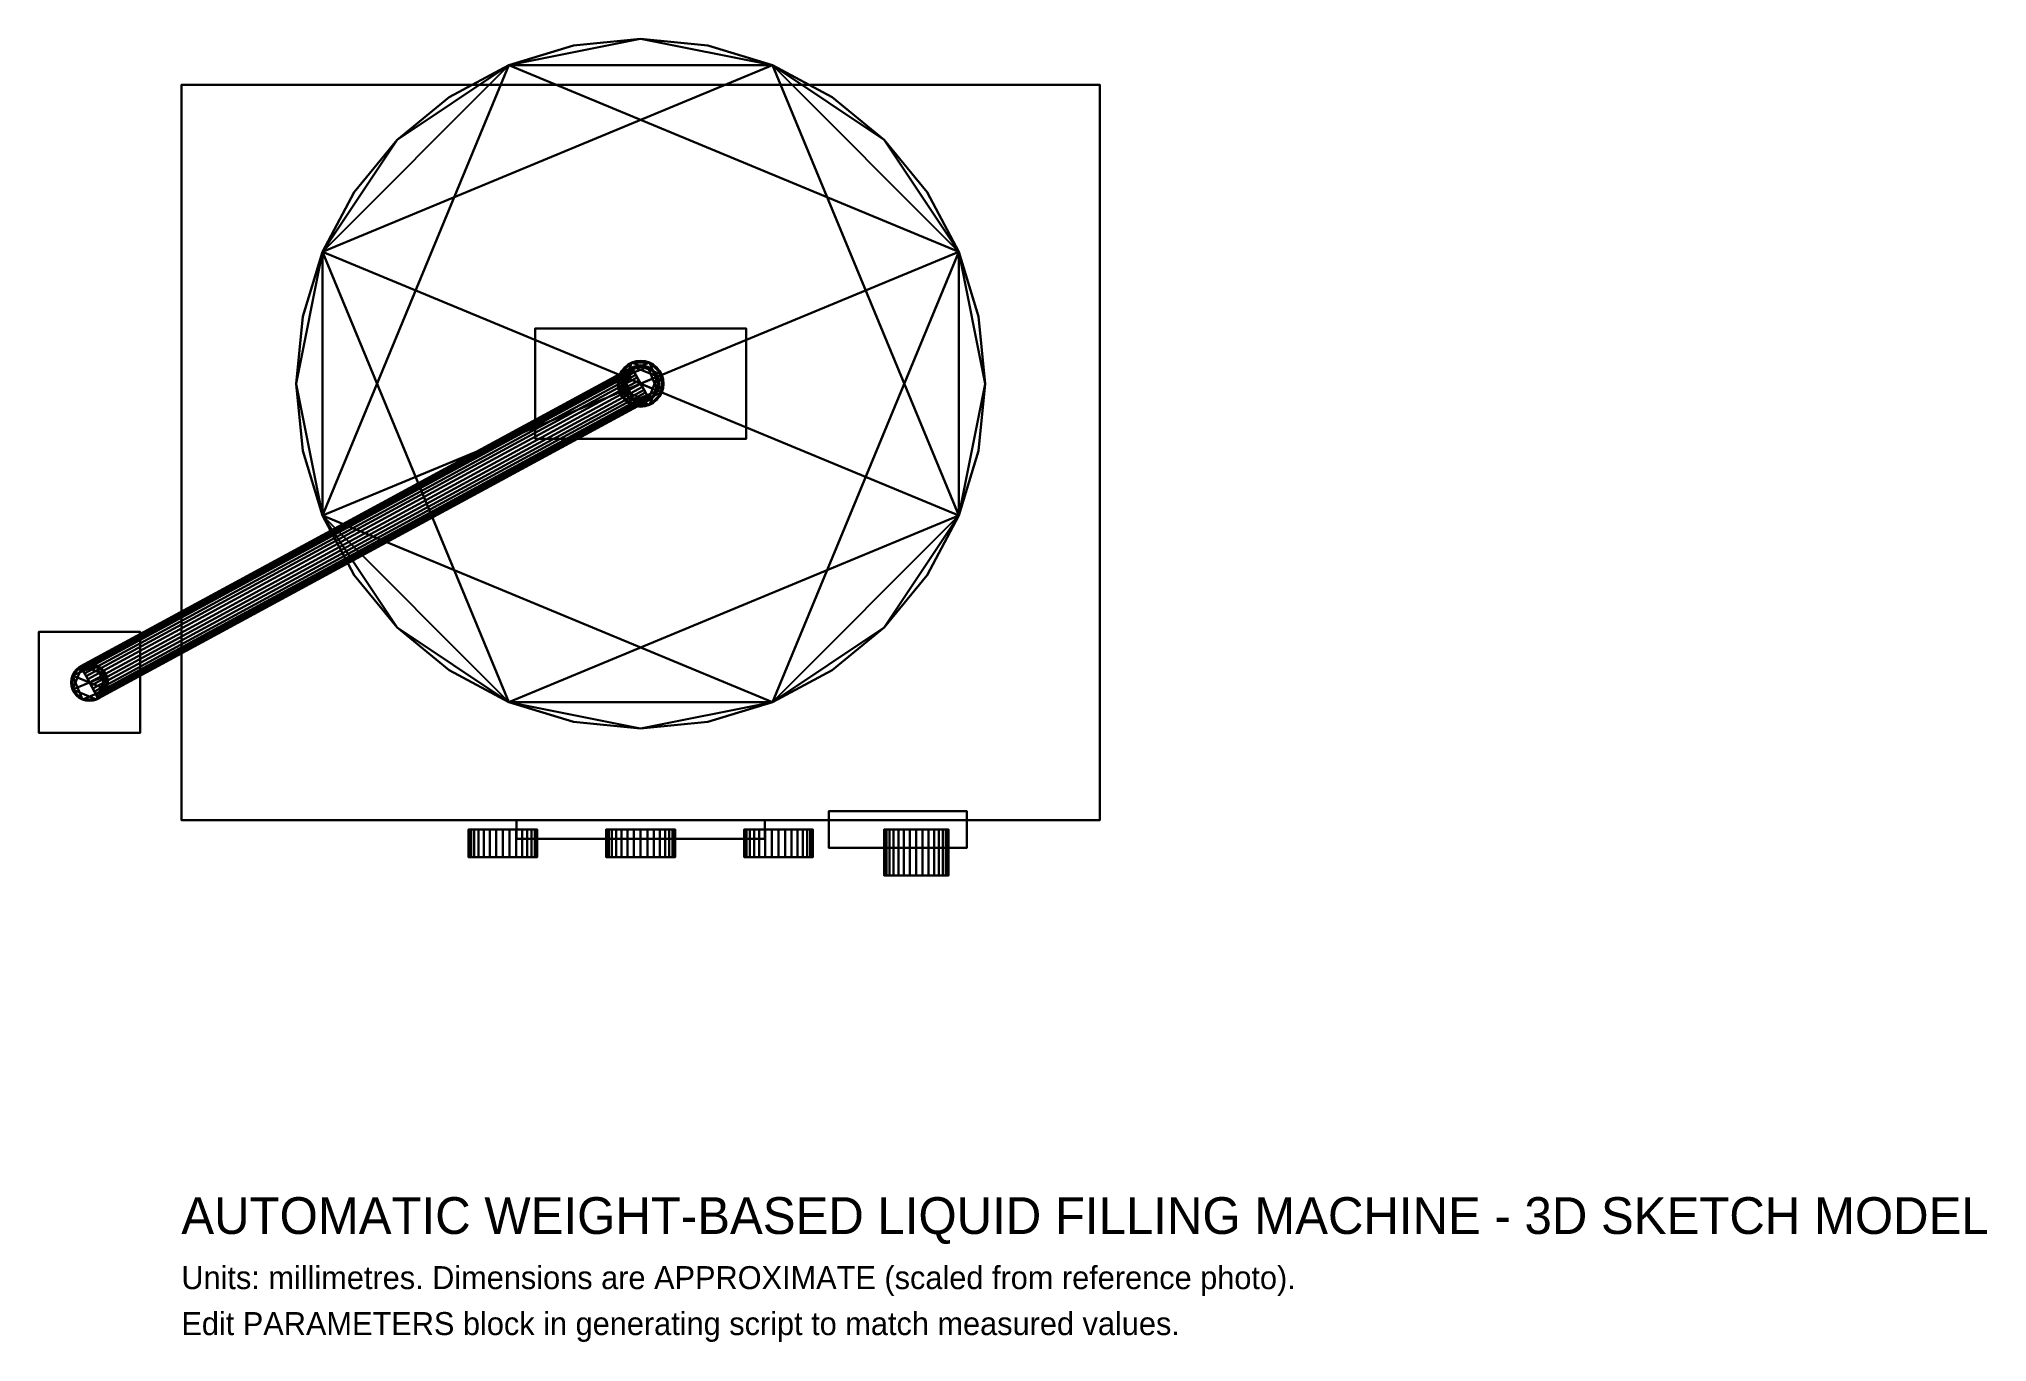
# Model space of a CAD drawing. Header units: millimetres. Extents: x -131 to 293, y -194 to 90.
import ezdxf

# ---------------------------------------------------------------- set-up
doc = ezdxf.new("R2010")
doc.units = ezdxf.units.MM
for name, color, linetype in [('ANNOTATION', 1, 'Continuous'), ('BASE_ENCLOSURE', 7, 'Continuous'), ('CONTROL_PANEL', 3, 'Continuous'), ('NOZZLE_ASSEMBLY', 6, 'Continuous'), ('SUPPORT_STAND', 5, 'Continuous'), ('WEIGHING_STAGE', 2, 'Continuous')]:
    doc.layers.add(name, color=color, linetype=linetype)

msp = doc.modelspace()

# ---------------------------------------------------------------- texts
at = {"layer": 'ANNOTATION'}
for s, height, p in [('AUTOMATIC WEIGHT-BASED LIQUID FILLING MACHINE - 3D SKETCH MODEL', 8, (-100, -170)), ('Units: millimetres. Dimensions are APPROXIMATE (scaled from reference photo).', 5, (-100, -182)), ('Edit PARAMETERS block in generating script to match measured values.', 5, (-100, -192))]:
    msp.add_text(s, height=height, dxfattribs=at).set_placement(p)

# ---------------------------------------------------------------- meshes
at = {"layer": 'BASE_ENCLOSURE'}
mesh = msp.add_polyface(dxfattribs=at)
corners = [(-100, -80), (-100, 80), (100, 80), (100, -80), (100, 80, 150), (100, -80, 150), (-100, 80, 150), (-100, -80, 150)]
mesh.append_faces([[corners[k] for k in face] for face in [(0, 1, 2, 3), (3, 2, 4, 5), (1, 6, 4, 2), (0, 7, 6, 1), (0, 3, 5, 7), (7, 5, 4, 6)]])
at = {"layer": 'CONTROL_PANEL'}
mesh = msp.add_polyface(dxfattribs=at)
corners = [(-27, -84, 82), (-27, -80, 82), (27, -80, 82), (27, -84, 82), (27, -80, 104), (27, -84, 104), (-27, -80, 104), (-27, -84, 104)]
mesh.append_faces([[corners[k] for k in face] for face in [(0, 1, 2, 3), (3, 2, 4, 5), (1, 6, 4, 2), (0, 7, 6, 1), (0, 3, 5, 7), (7, 5, 4, 6)]])
mesh = msp.add_polyface(dxfattribs=at)
corners = [(41, -86, 11), (41, -78, 11), (71, -78, 11), (71, -86, 11), (71, -78, 25), (71, -86, 25), (41, -78, 25), (41, -86, 25)]
mesh.append_faces([[corners[k] for k in face] for face in [(0, 1, 2, 3), (3, 2, 4, 5), (1, 6, 4, 2), (0, 7, 6, 1), (0, 3, 5, 7), (7, 5, 4, 6)]])
mesh = msp.add_polyface(dxfattribs=at)
corners = [(-23.07, -88, 57.13), (-22.64, -88, 58.54), (-22.5, -88, 60), (-22.64, -88, 61.46), (-23.07, -88, 62.87), (-23.76, -88, 64.17), (-24.7, -88, 65.3), (-25.83, -88, 66.24), (-27.13, -88, 66.93), (-28.54, -88, 67.36), (-30, -88, 67.5), (-31.46, -88, 67.36), (-32.87, -88, 66.93), (-34.17, -88, 66.24), (-35.3, -88, 65.3), (-36.24, -88, 64.17), (-36.93, -88, 62.87), (-37.36, -88, 61.46), (-37.5, -88, 60), (-37.36, -88, 58.54), (-36.93, -88, 57.13), (-36.24, -88, 55.83), (-35.3, -88, 54.7), (-34.17, -88, 53.76), (-32.87, -88, 53.07), (-31.46, -88, 52.64), (-30, -88, 52.5), (-28.54, -88, 52.64), (-27.13, -88, 53.07), (-25.83, -88, 53.76), (-24.7, -88, 54.7), (-23.76, -88, 55.83), (-22.64, -82, 58.54), (-22.5, -82, 60), (-23.07, -82, 57.13), (-23.76, -82, 55.83), (-24.7, -82, 54.7), (-25.83, -82, 53.76), (-27.13, -82, 53.07), (-28.54, -82, 52.64), (-30, -82, 52.5), (-31.46, -82, 52.64), (-32.87, -82, 53.07), (-34.17, -82, 53.76), (-35.3, -82, 54.7), (-36.24, -82, 55.83), (-36.93, -82, 57.13), (-37.36, -82, 58.54), (-37.5, -82, 60), (-37.36, -82, 61.46), (-36.93, -82, 62.87), (-36.24, -82, 64.17), (-35.3, -82, 65.3), (-34.17, -82, 66.24), (-32.87, -82, 66.93), (-31.46, -82, 67.36), (-30, -82, 67.5), (-28.54, -82, 67.36), (-27.13, -82, 66.93), (-25.83, -82, 66.24), (-24.7, -82, 65.3), (-23.76, -82, 64.17), (-23.07, -82, 62.87), (-22.64, -82, 61.46)]
mesh.append_faces([[corners[k] for k in face] for face in [(0, 1, 2), (2, 3, 4), (4, 5, 6), (6, 7, 8), (8, 9, 10), (10, 11, 12), (12, 13, 14), (14, 15, 16), (16, 17, 18), (18, 19, 20), (20, 21, 22), (22, 23, 24), (24, 25, 26), (26, 27, 28), (28, 29, 30), (30, 31, 0), (0, 2, 4), (4, 6, 8), (8, 10, 12), (12, 14, 16), (16, 18, 20), (20, 22, 24), (24, 26, 28), (28, 30, 0), (0, 4, 8), (8, 12, 16), (16, 20, 24), (24, 28, 0), (0, 8, 16), (16, 24, 0), (2, 1, 32, 33), (1, 0, 34, 32), (0, 31, 35, 34), (31, 30, 36, 35), (30, 29, 37, 36), (29, 28, 38, 37), (28, 27, 39, 38), (27, 26, 40, 39), (26, 25, 41, 40), (25, 24, 42, 41), (24, 23, 43, 42), (23, 22, 44, 43), (22, 21, 45, 44), (21, 20, 46, 45), (20, 19, 47, 46), (19, 18, 48, 47), (18, 17, 49, 48), (17, 16, 50, 49), (16, 15, 51, 50), (15, 14, 52, 51), (14, 13, 53, 52), (13, 12, 54, 53), (12, 11, 55, 54), (11, 10, 56, 55), (10, 9, 57, 56), (9, 8, 58, 57), (8, 7, 59, 58), (7, 6, 60, 59), (6, 5, 61, 60), (5, 4, 62, 61), (4, 3, 63, 62), (3, 2, 33, 63), (62, 63, 33), (33, 32, 34), (34, 35, 36), (36, 37, 38), (38, 39, 40), (40, 41, 42), (42, 43, 44), (44, 45, 46), (46, 47, 48), (48, 49, 50), (50, 51, 52), (52, 53, 54), (54, 55, 56), (56, 57, 58), (58, 59, 60), (60, 61, 62), (62, 33, 34), (34, 36, 38), (38, 40, 42), (42, 44, 46), (46, 48, 50), (50, 52, 54), (54, 56, 58), (58, 60, 62), (62, 34, 38), (38, 42, 46), (46, 50, 54), (54, 58, 62), (62, 38, 46), (46, 54, 62)]])
mesh = msp.add_polyface(dxfattribs=at)
corners = [(6.93, -88, 57.13), (7.36, -88, 58.54), (7.5, -88, 60), (7.36, -88, 61.46), (6.93, -88, 62.87), (6.24, -88, 64.17), (5.3, -88, 65.3), (4.17, -88, 66.24), (2.87, -88, 66.93), (1.46, -88, 67.36), (0, -88, 67.5), (-1.46, -88, 67.36), (-2.87, -88, 66.93), (-4.17, -88, 66.24), (-5.3, -88, 65.3), (-6.24, -88, 64.17), (-6.93, -88, 62.87), (-7.36, -88, 61.46), (-7.5, -88, 60), (-7.36, -88, 58.54), (-6.93, -88, 57.13), (-6.24, -88, 55.83), (-5.3, -88, 54.7), (-4.17, -88, 53.76), (-2.87, -88, 53.07), (-1.46, -88, 52.64), (0, -88, 52.5), (1.46, -88, 52.64), (2.87, -88, 53.07), (4.17, -88, 53.76), (5.3, -88, 54.7), (6.24, -88, 55.83), (7.36, -82, 58.54), (7.5, -82, 60), (6.93, -82, 57.13), (6.24, -82, 55.83), (5.3, -82, 54.7), (4.17, -82, 53.76), (2.87, -82, 53.07), (1.46, -82, 52.64), (0, -82, 52.5), (-1.46, -82, 52.64), (-2.87, -82, 53.07), (-4.17, -82, 53.76), (-5.3, -82, 54.7), (-6.24, -82, 55.83), (-6.93, -82, 57.13), (-7.36, -82, 58.54), (-7.5, -82, 60), (-7.36, -82, 61.46), (-6.93, -82, 62.87), (-6.24, -82, 64.17), (-5.3, -82, 65.3), (-4.17, -82, 66.24), (-2.87, -82, 66.93), (-1.46, -82, 67.36), (0, -82, 67.5), (1.46, -82, 67.36), (2.87, -82, 66.93), (4.17, -82, 66.24), (5.3, -82, 65.3), (6.24, -82, 64.17), (6.93, -82, 62.87), (7.36, -82, 61.46)]
mesh.append_faces([[corners[k] for k in face] for face in [(0, 1, 2), (2, 3, 4), (4, 5, 6), (6, 7, 8), (8, 9, 10), (10, 11, 12), (12, 13, 14), (14, 15, 16), (16, 17, 18), (18, 19, 20), (20, 21, 22), (22, 23, 24), (24, 25, 26), (26, 27, 28), (28, 29, 30), (30, 31, 0), (0, 2, 4), (4, 6, 8), (8, 10, 12), (12, 14, 16), (16, 18, 20), (20, 22, 24), (24, 26, 28), (28, 30, 0), (0, 4, 8), (8, 12, 16), (16, 20, 24), (24, 28, 0), (0, 8, 16), (16, 24, 0), (2, 1, 32, 33), (1, 0, 34, 32), (0, 31, 35, 34), (31, 30, 36, 35), (30, 29, 37, 36), (29, 28, 38, 37), (28, 27, 39, 38), (27, 26, 40, 39), (26, 25, 41, 40), (25, 24, 42, 41), (24, 23, 43, 42), (23, 22, 44, 43), (22, 21, 45, 44), (21, 20, 46, 45), (20, 19, 47, 46), (19, 18, 48, 47), (18, 17, 49, 48), (17, 16, 50, 49), (16, 15, 51, 50), (15, 14, 52, 51), (14, 13, 53, 52), (13, 12, 54, 53), (12, 11, 55, 54), (11, 10, 56, 55), (10, 9, 57, 56), (9, 8, 58, 57), (8, 7, 59, 58), (7, 6, 60, 59), (6, 5, 61, 60), (5, 4, 62, 61), (4, 3, 63, 62), (3, 2, 33, 63), (62, 63, 33), (33, 32, 34), (34, 35, 36), (36, 37, 38), (38, 39, 40), (40, 41, 42), (42, 43, 44), (44, 45, 46), (46, 47, 48), (48, 49, 50), (50, 51, 52), (52, 53, 54), (54, 55, 56), (56, 57, 58), (58, 59, 60), (60, 61, 62), (62, 33, 34), (34, 36, 38), (38, 40, 42), (42, 44, 46), (46, 48, 50), (50, 52, 54), (54, 56, 58), (58, 60, 62), (62, 34, 38), (38, 42, 46), (46, 50, 54), (54, 58, 62), (62, 38, 46), (46, 54, 62)]])
mesh = msp.add_polyface(dxfattribs=at)
corners = [(36.93, -88, 57.13), (37.36, -88, 58.54), (37.5, -88, 60), (37.36, -88, 61.46), (36.93, -88, 62.87), (36.24, -88, 64.17), (35.3, -88, 65.3), (34.17, -88, 66.24), (32.87, -88, 66.93), (31.46, -88, 67.36), (30, -88, 67.5), (28.54, -88, 67.36), (27.13, -88, 66.93), (25.83, -88, 66.24), (24.7, -88, 65.3), (23.76, -88, 64.17), (23.07, -88, 62.87), (22.64, -88, 61.46), (22.5, -88, 60), (22.64, -88, 58.54), (23.07, -88, 57.13), (23.76, -88, 55.83), (24.7, -88, 54.7), (25.83, -88, 53.76), (27.13, -88, 53.07), (28.54, -88, 52.64), (30, -88, 52.5), (31.46, -88, 52.64), (32.87, -88, 53.07), (34.17, -88, 53.76), (35.3, -88, 54.7), (36.24, -88, 55.83), (37.36, -82, 58.54), (37.5, -82, 60), (36.93, -82, 57.13), (36.24, -82, 55.83), (35.3, -82, 54.7), (34.17, -82, 53.76), (32.87, -82, 53.07), (31.46, -82, 52.64), (30, -82, 52.5), (28.54, -82, 52.64), (27.13, -82, 53.07), (25.83, -82, 53.76), (24.7, -82, 54.7), (23.76, -82, 55.83), (23.07, -82, 57.13), (22.64, -82, 58.54), (22.5, -82, 60), (22.64, -82, 61.46), (23.07, -82, 62.87), (23.76, -82, 64.17), (24.7, -82, 65.3), (25.83, -82, 66.24), (27.13, -82, 66.93), (28.54, -82, 67.36), (30, -82, 67.5), (31.46, -82, 67.36), (32.87, -82, 66.93), (34.17, -82, 66.24), (35.3, -82, 65.3), (36.24, -82, 64.17), (36.93, -82, 62.87), (37.36, -82, 61.46)]
mesh.append_faces([[corners[k] for k in face] for face in [(0, 1, 2), (2, 3, 4), (4, 5, 6), (6, 7, 8), (8, 9, 10), (10, 11, 12), (12, 13, 14), (14, 15, 16), (16, 17, 18), (18, 19, 20), (20, 21, 22), (22, 23, 24), (24, 25, 26), (26, 27, 28), (28, 29, 30), (30, 31, 0), (0, 2, 4), (4, 6, 8), (8, 10, 12), (12, 14, 16), (16, 18, 20), (20, 22, 24), (24, 26, 28), (28, 30, 0), (0, 4, 8), (8, 12, 16), (16, 20, 24), (24, 28, 0), (0, 8, 16), (16, 24, 0), (2, 1, 32, 33), (1, 0, 34, 32), (0, 31, 35, 34), (31, 30, 36, 35), (30, 29, 37, 36), (29, 28, 38, 37), (28, 27, 39, 38), (27, 26, 40, 39), (26, 25, 41, 40), (25, 24, 42, 41), (24, 23, 43, 42), (23, 22, 44, 43), (22, 21, 45, 44), (21, 20, 46, 45), (20, 19, 47, 46), (19, 18, 48, 47), (18, 17, 49, 48), (17, 16, 50, 49), (16, 15, 51, 50), (15, 14, 52, 51), (14, 13, 53, 52), (13, 12, 54, 53), (12, 11, 55, 54), (11, 10, 56, 55), (10, 9, 57, 56), (9, 8, 58, 57), (8, 7, 59, 58), (7, 6, 60, 59), (6, 5, 61, 60), (5, 4, 62, 61), (4, 3, 63, 62), (3, 2, 33, 63), (62, 63, 33), (33, 32, 34), (34, 35, 36), (36, 37, 38), (38, 39, 40), (40, 41, 42), (42, 43, 44), (44, 45, 46), (46, 47, 48), (48, 49, 50), (50, 51, 52), (52, 53, 54), (54, 55, 56), (56, 57, 58), (58, 59, 60), (60, 61, 62), (62, 33, 34), (34, 36, 38), (38, 40, 42), (42, 44, 46), (46, 48, 50), (50, 52, 54), (54, 56, 58), (58, 60, 62), (62, 34, 38), (38, 42, 46), (46, 50, 54), (54, 58, 62), (62, 38, 46), (46, 54, 62)]])
mesh = msp.add_polyface(dxfattribs=at)
corners = [(66.47, -92, 57.32), (66.87, -92, 58.63), (67, -92, 60), (66.87, -92, 61.37), (66.47, -92, 62.68), (65.82, -92, 63.89), (64.95, -92, 64.95), (63.89, -92, 65.82), (62.68, -92, 66.47), (61.37, -92, 66.87), (60, -92, 67), (58.63, -92, 66.87), (57.32, -92, 66.47), (56.11, -92, 65.82), (55.05, -92, 64.95), (54.18, -92, 63.89), (53.53, -92, 62.68), (53.13, -92, 61.37), (53, -92, 60), (53.13, -92, 58.63), (53.53, -92, 57.32), (54.18, -92, 56.11), (55.05, -92, 55.05), (56.11, -92, 54.18), (57.32, -92, 53.53), (58.63, -92, 53.13), (60, -92, 53), (61.37, -92, 53.13), (62.68, -92, 53.53), (63.89, -92, 54.18), (64.95, -92, 55.05), (65.82, -92, 56.11), (66.87, -82, 58.63), (67, -82, 60), (66.47, -82, 57.32), (65.82, -82, 56.11), (64.95, -82, 55.05), (63.89, -82, 54.18), (62.68, -82, 53.53), (61.37, -82, 53.13), (60, -82, 53), (58.63, -82, 53.13), (57.32, -82, 53.53), (56.11, -82, 54.18), (55.05, -82, 55.05), (54.18, -82, 56.11), (53.53, -82, 57.32), (53.13, -82, 58.63), (53, -82, 60), (53.13, -82, 61.37), (53.53, -82, 62.68), (54.18, -82, 63.89), (55.05, -82, 64.95), (56.11, -82, 65.82), (57.32, -82, 66.47), (58.63, -82, 66.87), (60, -82, 67), (61.37, -82, 66.87), (62.68, -82, 66.47), (63.89, -82, 65.82), (64.95, -82, 64.95), (65.82, -82, 63.89), (66.47, -82, 62.68), (66.87, -82, 61.37)]
mesh.append_faces([[corners[k] for k in face] for face in [(0, 1, 2), (2, 3, 4), (4, 5, 6), (6, 7, 8), (8, 9, 10), (10, 11, 12), (12, 13, 14), (14, 15, 16), (16, 17, 18), (18, 19, 20), (20, 21, 22), (22, 23, 24), (24, 25, 26), (26, 27, 28), (28, 29, 30), (30, 31, 0), (0, 2, 4), (4, 6, 8), (8, 10, 12), (12, 14, 16), (16, 18, 20), (20, 22, 24), (24, 26, 28), (28, 30, 0), (0, 4, 8), (8, 12, 16), (16, 20, 24), (24, 28, 0), (0, 8, 16), (16, 24, 0), (2, 1, 32, 33), (1, 0, 34, 32), (0, 31, 35, 34), (31, 30, 36, 35), (30, 29, 37, 36), (29, 28, 38, 37), (28, 27, 39, 38), (27, 26, 40, 39), (26, 25, 41, 40), (25, 24, 42, 41), (24, 23, 43, 42), (23, 22, 44, 43), (22, 21, 45, 44), (21, 20, 46, 45), (20, 19, 47, 46), (19, 18, 48, 47), (18, 17, 49, 48), (17, 16, 50, 49), (16, 15, 51, 50), (15, 14, 52, 51), (14, 13, 53, 52), (13, 12, 54, 53), (12, 11, 55, 54), (11, 10, 56, 55), (10, 9, 57, 56), (9, 8, 58, 57), (8, 7, 59, 58), (7, 6, 60, 59), (6, 5, 61, 60), (5, 4, 62, 61), (4, 3, 63, 62), (3, 2, 33, 63), (62, 63, 33), (33, 32, 34), (34, 35, 36), (36, 37, 38), (38, 39, 40), (40, 41, 42), (42, 43, 44), (44, 45, 46), (46, 47, 48), (48, 49, 50), (50, 51, 52), (52, 53, 54), (54, 55, 56), (56, 57, 58), (58, 59, 60), (60, 61, 62), (62, 33, 34), (34, 36, 38), (38, 40, 42), (42, 44, 46), (46, 48, 50), (50, 52, 54), (54, 56, 58), (58, 60, 62), (62, 34, 38), (38, 42, 46), (46, 50, 54), (54, 58, 62), (62, 38, 46), (46, 54, 62)]])
at = {"layer": 'NOZZLE_ASSEMBLY'}
mesh = msp.add_polyface(dxfattribs=at)
corners = [(-23, 3, 275.6), (-23, 27, 275.6), (23, 27, 275.6), (23, 3, 275.6), (23, 27, 291.6), (23, 3, 291.6), (-23, 27, 291.6), (-23, 3, 291.6)]
mesh.append_faces([[corners[k] for k in face] for face in [(0, 1, 2, 3), (3, 2, 4, 5), (1, 6, 4, 2), (0, 7, 6, 1), (0, 3, 5, 7), (7, 5, 4, 6)]])
mesh = msp.add_polyface(dxfattribs=at)
corners = [(4.62, 16.91, 250.6), (4.9, 15.98, 250.6), (5, 15, 250.6), (4.9, 14.02, 250.6), (4.62, 13.09, 250.6), (4.16, 12.22, 250.6), (3.54, 11.46, 250.6), (2.78, 10.84, 250.6), (1.91, 10.38, 250.6), (0.98, 10.1, 250.6), (0, 10, 250.6), (-0.98, 10.1, 250.6), (-1.91, 10.38, 250.6), (-2.78, 10.84, 250.6), (-3.54, 11.46, 250.6), (-4.16, 12.22, 250.6), (-4.62, 13.09, 250.6), (-4.9, 14.02, 250.6), (-5, 15, 250.6), (-4.9, 15.98, 250.6), (-4.62, 16.91, 250.6), (-4.16, 17.78, 250.6), (-3.54, 18.54, 250.6), (-2.78, 19.16, 250.6), (-1.91, 19.62, 250.6), (-0.98, 19.9, 250.6), (0, 20, 250.6), (0.98, 19.9, 250.6), (1.91, 19.62, 250.6), (2.78, 19.16, 250.6), (3.54, 18.54, 250.6), (4.16, 17.78, 250.6), (4.9, 15.98, 275.6), (5, 15, 275.6), (4.62, 16.91, 275.6), (4.16, 17.78, 275.6), (3.54, 18.54, 275.6), (2.78, 19.16, 275.6), (1.91, 19.62, 275.6), (0.98, 19.9, 275.6), (0, 20, 275.6), (-0.98, 19.9, 275.6), (-1.91, 19.62, 275.6), (-2.78, 19.16, 275.6), (-3.54, 18.54, 275.6), (-4.16, 17.78, 275.6), (-4.62, 16.91, 275.6), (-4.9, 15.98, 275.6), (-5, 15, 275.6), (-4.9, 14.02, 275.6), (-4.62, 13.09, 275.6), (-4.16, 12.22, 275.6), (-3.54, 11.46, 275.6), (-2.78, 10.84, 275.6), (-1.91, 10.38, 275.6), (-0.98, 10.1, 275.6), (0, 10, 275.6), (0.98, 10.1, 275.6), (1.91, 10.38, 275.6), (2.78, 10.84, 275.6), (3.54, 11.46, 275.6), (4.16, 12.22, 275.6), (4.62, 13.09, 275.6), (4.9, 14.02, 275.6)]
mesh.append_faces([[corners[k] for k in face] for face in [(0, 1, 2), (2, 3, 4), (4, 5, 6), (6, 7, 8), (8, 9, 10), (10, 11, 12), (12, 13, 14), (14, 15, 16), (16, 17, 18), (18, 19, 20), (20, 21, 22), (22, 23, 24), (24, 25, 26), (26, 27, 28), (28, 29, 30), (30, 31, 0), (0, 2, 4), (4, 6, 8), (8, 10, 12), (12, 14, 16), (16, 18, 20), (20, 22, 24), (24, 26, 28), (28, 30, 0), (0, 4, 8), (8, 12, 16), (16, 20, 24), (24, 28, 0), (0, 8, 16), (16, 24, 0), (2, 1, 32, 33), (1, 0, 34, 32), (0, 31, 35, 34), (31, 30, 36, 35), (30, 29, 37, 36), (29, 28, 38, 37), (28, 27, 39, 38), (27, 26, 40, 39), (26, 25, 41, 40), (25, 24, 42, 41), (24, 23, 43, 42), (23, 22, 44, 43), (22, 21, 45, 44), (21, 20, 46, 45), (20, 19, 47, 46), (19, 18, 48, 47), (18, 17, 49, 48), (17, 16, 50, 49), (16, 15, 51, 50), (15, 14, 52, 51), (14, 13, 53, 52), (13, 12, 54, 53), (12, 11, 55, 54), (11, 10, 56, 55), (10, 9, 57, 56), (9, 8, 58, 57), (8, 7, 59, 58), (7, 6, 60, 59), (6, 5, 61, 60), (5, 4, 62, 61), (4, 3, 63, 62), (3, 2, 33, 63), (62, 63, 33), (33, 32, 34), (34, 35, 36), (36, 37, 38), (38, 39, 40), (40, 41, 42), (42, 43, 44), (44, 45, 46), (46, 47, 48), (48, 49, 50), (50, 51, 52), (52, 53, 54), (54, 55, 56), (56, 57, 58), (58, 59, 60), (60, 61, 62), (62, 33, 34), (34, 36, 38), (38, 40, 42), (42, 44, 46), (46, 48, 50), (50, 52, 54), (54, 56, 58), (58, 60, 62), (62, 34, 38), (38, 42, 46), (46, 50, 54), (54, 58, 62), (62, 38, 46), (46, 54, 62)]])
mesh = msp.add_polyface(dxfattribs=at)
corners = [(3.7, 16.53, 291.6), (3.92, 15.78, 291.6), (4, 15, 291.6), (3.92, 14.22, 291.6), (3.7, 13.47, 291.6), (3.33, 12.78, 291.6), (2.83, 12.17, 291.6), (2.22, 11.67, 291.6), (1.53, 11.3, 291.6), (0.78, 11.08, 291.6), (0, 11, 291.6), (-0.78, 11.08, 291.6), (-1.53, 11.3, 291.6), (-2.22, 11.67, 291.6), (-2.83, 12.17, 291.6), (-3.33, 12.78, 291.6), (-3.7, 13.47, 291.6), (-3.92, 14.22, 291.6), (-4, 15, 291.6), (-3.92, 15.78, 291.6), (-3.7, 16.53, 291.6), (-3.33, 17.22, 291.6), (-2.83, 17.83, 291.6), (-2.22, 18.33, 291.6), (-1.53, 18.7, 291.6), (-0.78, 18.92, 291.6), (0, 19, 291.6), (0.78, 18.92, 291.6), (1.53, 18.7, 291.6), (2.22, 18.33, 291.6), (2.83, 17.83, 291.6), (3.33, 17.22, 291.6), (3.92, 15.78, 311.6), (4, 15, 311.6), (3.7, 16.53, 311.6), (3.33, 17.22, 311.6), (2.83, 17.83, 311.6), (2.22, 18.33, 311.6), (1.53, 18.7, 311.6), (0.78, 18.92, 311.6), (0, 19, 311.6), (-0.78, 18.92, 311.6), (-1.53, 18.7, 311.6), (-2.22, 18.33, 311.6), (-2.83, 17.83, 311.6), (-3.33, 17.22, 311.6), (-3.7, 16.53, 311.6), (-3.92, 15.78, 311.6), (-4, 15, 311.6), (-3.92, 14.22, 311.6), (-3.7, 13.47, 311.6), (-3.33, 12.78, 311.6), (-2.83, 12.17, 311.6), (-2.22, 11.67, 311.6), (-1.53, 11.3, 311.6), (-0.78, 11.08, 311.6), (0, 11, 311.6), (0.78, 11.08, 311.6), (1.53, 11.3, 311.6), (2.22, 11.67, 311.6), (2.83, 12.17, 311.6), (3.33, 12.78, 311.6), (3.7, 13.47, 311.6), (3.92, 14.22, 311.6)]
mesh.append_faces([[corners[k] for k in face] for face in [(0, 1, 2), (2, 3, 4), (4, 5, 6), (6, 7, 8), (8, 9, 10), (10, 11, 12), (12, 13, 14), (14, 15, 16), (16, 17, 18), (18, 19, 20), (20, 21, 22), (22, 23, 24), (24, 25, 26), (26, 27, 28), (28, 29, 30), (30, 31, 0), (0, 2, 4), (4, 6, 8), (8, 10, 12), (12, 14, 16), (16, 18, 20), (20, 22, 24), (24, 26, 28), (28, 30, 0), (0, 4, 8), (8, 12, 16), (16, 20, 24), (24, 28, 0), (0, 8, 16), (16, 24, 0), (2, 1, 32, 33), (1, 0, 34, 32), (0, 31, 35, 34), (31, 30, 36, 35), (30, 29, 37, 36), (29, 28, 38, 37), (28, 27, 39, 38), (27, 26, 40, 39), (26, 25, 41, 40), (25, 24, 42, 41), (24, 23, 43, 42), (23, 22, 44, 43), (22, 21, 45, 44), (21, 20, 46, 45), (20, 19, 47, 46), (19, 18, 48, 47), (18, 17, 49, 48), (17, 16, 50, 49), (16, 15, 51, 50), (15, 14, 52, 51), (14, 13, 53, 52), (13, 12, 54, 53), (12, 11, 55, 54), (11, 10, 56, 55), (10, 9, 57, 56), (9, 8, 58, 57), (8, 7, 59, 58), (7, 6, 60, 59), (6, 5, 61, 60), (5, 4, 62, 61), (4, 3, 63, 62), (3, 2, 33, 63), (62, 63, 33), (33, 32, 34), (34, 35, 36), (36, 37, 38), (38, 39, 40), (40, 41, 42), (42, 43, 44), (44, 45, 46), (46, 47, 48), (48, 49, 50), (50, 51, 52), (52, 53, 54), (54, 55, 56), (56, 57, 58), (58, 59, 60), (60, 61, 62), (62, 33, 34), (34, 36, 38), (38, 40, 42), (42, 44, 46), (46, 48, 50), (50, 52, 54), (54, 56, 58), (58, 60, 62), (62, 34, 38), (38, 42, 46), (46, 50, 54), (54, 58, 62), (62, 38, 46), (46, 54, 62)]])
at = {"layer": 'SUPPORT_STAND'}
mesh = msp.add_polyface(dxfattribs=at)
corners = [(-120.73, -48.65, 307.9), (-120.37, -49.31, 307.68), (-120, -50, 307.6), (-119.63, -50.69, 307.68), (-119.27, -51.35, 307.9), (-118.94, -51.95, 308.27), (-118.65, -52.49, 308.77), (-118.42, -52.92, 309.38), (-118.24, -53.25, 310.07), (-118.13, -53.45, 310.82), (-118.09, -53.52, 311.6), (-118.13, -53.45, 312.38), (-118.24, -53.25, 313.13), (-118.42, -52.92, 313.82), (-118.65, -52.49, 314.43), (-118.94, -51.95, 314.93), (-119.27, -51.35, 315.3), (-119.63, -50.69, 315.52), (-120, -50, 315.6), (-120.37, -49.31, 315.52), (-120.73, -48.65, 315.3), (-121.06, -48.05, 314.93), (-121.35, -47.51, 314.43), (-121.58, -47.08, 313.82), (-121.76, -46.75, 313.13), (-121.87, -46.55, 312.38), (-121.91, -46.48, 311.6), (-121.87, -46.55, 310.82), (-121.76, -46.75, 310.07), (-121.58, -47.08, 309.38), (-121.35, -47.51, 308.77), (-121.06, -48.05, 308.27), (-0.37, 15.69, 307.68), (0, 15, 307.6), (-0.73, 16.35, 307.9), (-1.06, 16.95, 308.27), (-1.35, 17.49, 308.77), (-1.58, 17.92, 309.38), (-1.76, 18.25, 310.07), (-1.87, 18.45, 310.82), (-1.91, 18.52, 311.6), (-1.87, 18.45, 312.38), (-1.76, 18.25, 313.13), (-1.58, 17.92, 313.82), (-1.35, 17.49, 314.43), (-1.06, 16.95, 314.93), (-0.73, 16.35, 315.3), (-0.37, 15.69, 315.52), (0, 15, 315.6), (0.37, 14.31, 315.52), (0.73, 13.65, 315.3), (1.06, 13.05, 314.93), (1.35, 12.51, 314.43), (1.58, 12.08, 313.82), (1.76, 11.75, 313.13), (1.87, 11.55, 312.38), (1.91, 11.48, 311.6), (1.87, 11.55, 310.82), (1.76, 11.75, 310.07), (1.58, 12.08, 309.38), (1.35, 12.51, 308.77), (1.06, 13.05, 308.27), (0.73, 13.65, 307.9), (0.37, 14.31, 307.68)]
mesh.append_faces([[corners[k] for k in face] for face in [(0, 1, 2), (2, 3, 4), (4, 5, 6), (6, 7, 8), (8, 9, 10), (10, 11, 12), (12, 13, 14), (14, 15, 16), (16, 17, 18), (18, 19, 20), (20, 21, 22), (22, 23, 24), (24, 25, 26), (26, 27, 28), (28, 29, 30), (30, 31, 0), (0, 2, 4), (4, 6, 8), (8, 10, 12), (12, 14, 16), (16, 18, 20), (20, 22, 24), (24, 26, 28), (28, 30, 0), (0, 4, 8), (8, 12, 16), (16, 20, 24), (24, 28, 0), (0, 8, 16), (16, 24, 0), (2, 1, 32, 33), (1, 0, 34, 32), (0, 31, 35, 34), (31, 30, 36, 35), (30, 29, 37, 36), (29, 28, 38, 37), (28, 27, 39, 38), (27, 26, 40, 39), (26, 25, 41, 40), (25, 24, 42, 41), (24, 23, 43, 42), (23, 22, 44, 43), (22, 21, 45, 44), (21, 20, 46, 45), (20, 19, 47, 46), (19, 18, 48, 47), (18, 17, 49, 48), (17, 16, 50, 49), (16, 15, 51, 50), (15, 14, 52, 51), (14, 13, 53, 52), (13, 12, 54, 53), (12, 11, 55, 54), (11, 10, 56, 55), (10, 9, 57, 56), (9, 8, 58, 57), (8, 7, 59, 58), (7, 6, 60, 59), (6, 5, 61, 60), (5, 4, 62, 61), (4, 3, 63, 62), (3, 2, 33, 63), (62, 63, 33), (33, 32, 34), (34, 35, 36), (36, 37, 38), (38, 39, 40), (40, 41, 42), (42, 43, 44), (44, 45, 46), (46, 47, 48), (48, 49, 50), (50, 51, 52), (52, 53, 54), (54, 55, 56), (56, 57, 58), (58, 59, 60), (60, 61, 62), (62, 33, 34), (34, 36, 38), (38, 40, 42), (42, 44, 46), (46, 48, 50), (50, 52, 54), (54, 56, 58), (58, 60, 62), (62, 34, 38), (38, 42, 46), (46, 50, 54), (54, 58, 62), (62, 38, 46), (46, 54, 62)]])
mesh = msp.add_polyface(dxfattribs=at)
corners = [(-131, -61, 300.6), (-131, -39, 300.6), (-109, -39, 300.6), (-109, -61, 300.6), (-109, -39, 322.6), (-109, -61, 322.6), (-131, -39, 322.6), (-131, -61, 322.6)]
mesh.append_faces([[corners[k] for k in face] for face in [(0, 1, 2, 3), (3, 2, 4, 5), (1, 6, 4, 2), (0, 7, 6, 1), (0, 3, 5, 7), (7, 5, 4, 6)]])
mesh = msp.add_polyface(dxfattribs=at)
corners = [(-116.3, -48.47), (-116.08, -49.22), (-116, -50), (-116.08, -50.78), (-116.3, -51.53), (-116.67, -52.22), (-117.17, -52.83), (-117.78, -53.33), (-118.47, -53.7), (-119.22, -53.92), (-120, -54), (-120.78, -53.92), (-121.53, -53.7), (-122.22, -53.33), (-122.83, -52.83), (-123.33, -52.22), (-123.7, -51.53), (-123.92, -50.78), (-124, -50), (-123.92, -49.22), (-123.7, -48.47), (-123.33, -47.78), (-122.83, -47.17), (-122.22, -46.67), (-121.53, -46.3), (-120.78, -46.08), (-120, -46), (-119.22, -46.08), (-118.47, -46.3), (-117.78, -46.67), (-117.17, -47.17), (-116.67, -47.78), (-116.08, -49.22, 380), (-116, -50, 380), (-116.3, -48.47, 380), (-116.67, -47.78, 380), (-117.17, -47.17, 380), (-117.78, -46.67, 380), (-118.47, -46.3, 380), (-119.22, -46.08, 380), (-120, -46, 380), (-120.78, -46.08, 380), (-121.53, -46.3, 380), (-122.22, -46.67, 380), (-122.83, -47.17, 380), (-123.33, -47.78, 380), (-123.7, -48.47, 380), (-123.92, -49.22, 380), (-124, -50, 380), (-123.92, -50.78, 380), (-123.7, -51.53, 380), (-123.33, -52.22, 380), (-122.83, -52.83, 380), (-122.22, -53.33, 380), (-121.53, -53.7, 380), (-120.78, -53.92, 380), (-120, -54, 380), (-119.22, -53.92, 380), (-118.47, -53.7, 380), (-117.78, -53.33, 380), (-117.17, -52.83, 380), (-116.67, -52.22, 380), (-116.3, -51.53, 380), (-116.08, -50.78, 380)]
mesh.append_faces([[corners[k] for k in face] for face in [(0, 1, 2), (2, 3, 4), (4, 5, 6), (6, 7, 8), (8, 9, 10), (10, 11, 12), (12, 13, 14), (14, 15, 16), (16, 17, 18), (18, 19, 20), (20, 21, 22), (22, 23, 24), (24, 25, 26), (26, 27, 28), (28, 29, 30), (30, 31, 0), (0, 2, 4), (4, 6, 8), (8, 10, 12), (12, 14, 16), (16, 18, 20), (20, 22, 24), (24, 26, 28), (28, 30, 0), (0, 4, 8), (8, 12, 16), (16, 20, 24), (24, 28, 0), (0, 8, 16), (16, 24, 0), (2, 1, 32, 33), (1, 0, 34, 32), (0, 31, 35, 34), (31, 30, 36, 35), (30, 29, 37, 36), (29, 28, 38, 37), (28, 27, 39, 38), (27, 26, 40, 39), (26, 25, 41, 40), (25, 24, 42, 41), (24, 23, 43, 42), (23, 22, 44, 43), (22, 21, 45, 44), (21, 20, 46, 45), (20, 19, 47, 46), (19, 18, 48, 47), (18, 17, 49, 48), (17, 16, 50, 49), (16, 15, 51, 50), (15, 14, 52, 51), (14, 13, 53, 52), (13, 12, 54, 53), (12, 11, 55, 54), (11, 10, 56, 55), (10, 9, 57, 56), (9, 8, 58, 57), (8, 7, 59, 58), (7, 6, 60, 59), (6, 5, 61, 60), (5, 4, 62, 61), (4, 3, 63, 62), (3, 2, 33, 63), (62, 63, 33), (33, 32, 34), (34, 35, 36), (36, 37, 38), (38, 39, 40), (40, 41, 42), (42, 43, 44), (44, 45, 46), (46, 47, 48), (48, 49, 50), (50, 51, 52), (52, 53, 54), (54, 55, 56), (56, 57, 58), (58, 59, 60), (60, 61, 62), (62, 33, 34), (34, 36, 38), (38, 40, 42), (42, 44, 46), (46, 48, 50), (50, 52, 54), (54, 56, 58), (58, 60, 62), (62, 34, 38), (38, 42, 46), (46, 50, 54), (54, 58, 62), (62, 38, 46), (46, 54, 62)]])
at = {"layer": 'WEIGHING_STAGE'}
mesh = msp.add_polyface(dxfattribs=at)
corners = [(69.29, 43.7, 150), (73.56, 29.63, 150), (75, 15, 150), (73.56, 0.37, 150), (69.29, -13.7, 150), (62.36, -26.67, 150), (53.03, -38.03, 150), (41.67, -47.36, 150), (28.7, -54.29, 150), (14.63, -58.56, 150), (0, -60, 150), (-14.63, -58.56, 150), (-28.7, -54.29, 150), (-41.67, -47.36, 150), (-53.03, -38.03, 150), (-62.36, -26.67, 150), (-69.29, -13.7, 150), (-73.56, 0.37, 150), (-75, 15, 150), (-73.56, 29.63, 150), (-69.29, 43.7, 150), (-62.36, 56.67, 150), (-53.03, 68.03, 150), (-41.67, 77.36, 150), (-28.7, 84.29, 150), (-14.63, 88.56, 150), (0, 90, 150), (14.63, 88.56, 150), (28.7, 84.29, 150), (41.67, 77.36, 150), (53.03, 68.03, 150), (62.36, 56.67, 150), (73.56, 29.63, 168), (75, 15, 168), (69.29, 43.7, 168), (62.36, 56.67, 168), (53.03, 68.03, 168), (41.67, 77.36, 168), (28.7, 84.29, 168), (14.63, 88.56, 168), (0, 90, 168), (-14.63, 88.56, 168), (-28.7, 84.29, 168), (-41.67, 77.36, 168), (-53.03, 68.03, 168), (-62.36, 56.67, 168), (-69.29, 43.7, 168), (-73.56, 29.63, 168), (-75, 15, 168), (-73.56, 0.37, 168), (-69.29, -13.7, 168), (-62.36, -26.67, 168), (-53.03, -38.03, 168), (-41.67, -47.36, 168), (-28.7, -54.29, 168), (-14.63, -58.56, 168), (0, -60, 168), (14.63, -58.56, 168), (28.7, -54.29, 168), (41.67, -47.36, 168), (53.03, -38.03, 168), (62.36, -26.67, 168), (69.29, -13.7, 168), (73.56, 0.37, 168)]
mesh.append_faces([[corners[k] for k in face] for face in [(0, 1, 2), (2, 3, 4), (4, 5, 6), (6, 7, 8), (8, 9, 10), (10, 11, 12), (12, 13, 14), (14, 15, 16), (16, 17, 18), (18, 19, 20), (20, 21, 22), (22, 23, 24), (24, 25, 26), (26, 27, 28), (28, 29, 30), (30, 31, 0), (0, 2, 4), (4, 6, 8), (8, 10, 12), (12, 14, 16), (16, 18, 20), (20, 22, 24), (24, 26, 28), (28, 30, 0), (0, 4, 8), (8, 12, 16), (16, 20, 24), (24, 28, 0), (0, 8, 16), (16, 24, 0), (2, 1, 32, 33), (1, 0, 34, 32), (0, 31, 35, 34), (31, 30, 36, 35), (30, 29, 37, 36), (29, 28, 38, 37), (28, 27, 39, 38), (27, 26, 40, 39), (26, 25, 41, 40), (25, 24, 42, 41), (24, 23, 43, 42), (23, 22, 44, 43), (22, 21, 45, 44), (21, 20, 46, 45), (20, 19, 47, 46), (19, 18, 48, 47), (18, 17, 49, 48), (17, 16, 50, 49), (16, 15, 51, 50), (15, 14, 52, 51), (14, 13, 53, 52), (13, 12, 54, 53), (12, 11, 55, 54), (11, 10, 56, 55), (10, 9, 57, 56), (9, 8, 58, 57), (8, 7, 59, 58), (7, 6, 60, 59), (6, 5, 61, 60), (5, 4, 62, 61), (4, 3, 63, 62), (3, 2, 33, 63), (62, 63, 33), (33, 32, 34), (34, 35, 36), (36, 37, 38), (38, 39, 40), (40, 41, 42), (42, 43, 44), (44, 45, 46), (46, 47, 48), (48, 49, 50), (50, 51, 52), (52, 53, 54), (54, 55, 56), (56, 57, 58), (58, 59, 60), (60, 61, 62), (62, 33, 34), (34, 36, 38), (38, 40, 42), (42, 44, 46), (46, 48, 50), (50, 52, 54), (54, 56, 58), (58, 60, 62), (62, 34, 38), (38, 42, 46), (46, 50, 54), (54, 58, 62), (62, 38, 46), (46, 54, 62)]])

doc.saveas('drawing.dxf')
